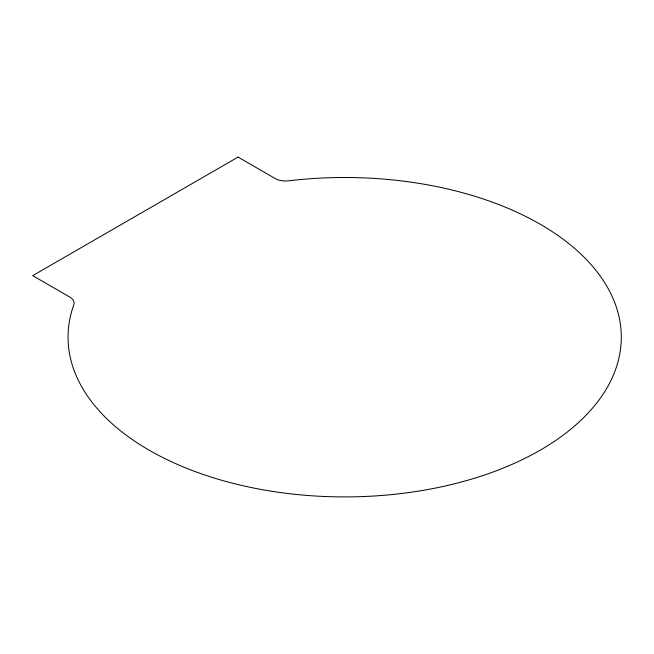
<?xml version="1.0" encoding="UTF-8"?>
<svg xmlns="http://www.w3.org/2000/svg" width="654" height="654" viewBox="0 0 654 654"><rect width="100%" height="100%" fill="white"/><g stroke="black" fill="none" stroke-linecap="round" stroke-linejoin="round"><path stroke-width="0.98" d="M238.056 157.091L32.7 275.653L69.872 297.112A14.519 8.388 0 0 1 73.82 304.748A276.626 159.707 0 0 0 325.815 496.541A276.626 159.707 0 0 0 620.654 326.313A276.626 159.707 0 0 0 288.447 180.831A14.519 8.388 0 0 1 275.228 178.55L238.056 157.091"/></g></svg>
